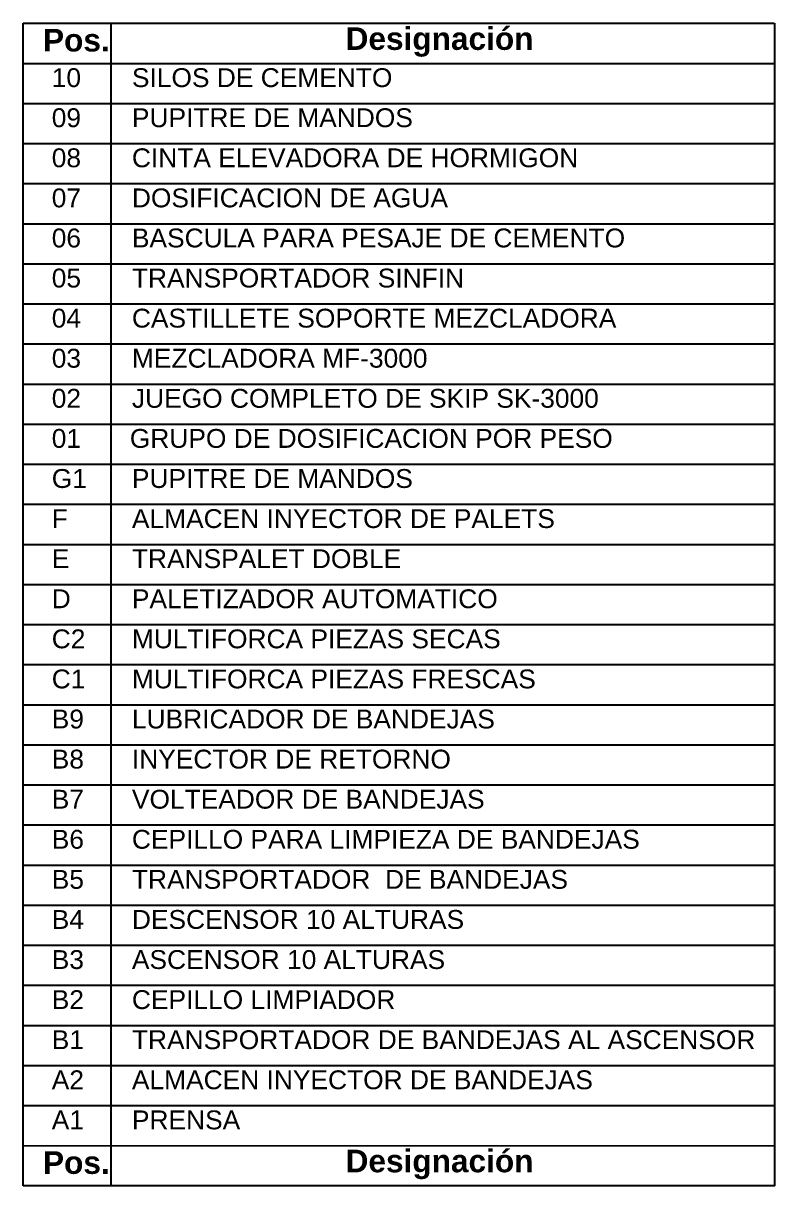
# Model space of a CAD drawing. Extents: x -115306 to 97263, y 46189 to 262006.
# Drawn here: x -69877 to -58629, y 241985 to 259385 of the extents above; entities that cross this region are included whole.
import ezdxf

# ---------------------------------------------------------------- set-up
doc = ezdxf.new("R2010")
doc.units = 0
doc.header["$LTSCALE"] = 508
doc.layers.add('INSTALACION_NUEVA', color=7, linetype='CONTINUOUS')
doc.styles.add('ARIAL', font='arial.ttf')
doc.styles.add('ARIAL-B', font='arialbd.ttf')

msp = doc.modelspace()

# ---------------------------------------------------------------- linework, layer by layer
at = {"layer": 'INSTALACION_NUEVA', "linetype": 'Continuous'}
for p, q in [((-69877.3, 241985.2), (-69877.3, 259385)), ((-68563.3, 242585), (-68563.3, 259385)), ((-58629, 241985.2), (-58629, 259385)), ((-68563.3, 241985.2), (-68563.3, 242586.9)), ((-58629, 241985.2), (-69877.3, 241985.2))]:
    msp.add_line(p, q, dxfattribs=at)
at = {"layer": 'INSTALACION_NUEVA', "color": 4, "linetype": 'Continuous'}
for p, q in [((-69877.3, 259385), (-58635.3, 259385)), ((-69871, 258785), (-58629, 258785)), ((-69871, 258185), (-58629, 258185)), ((-69871, 257585), (-58629, 257585)), ((-69871, 256985), (-58629, 256985)), ((-69871, 256385), (-58629, 256385)), ((-69871, 255785), (-58629, 255785)), ((-69871, 255185), (-58629, 255185)), ((-69871, 254585), (-58629, 254585)), ((-69871, 253985), (-58629, 253985)), ((-69871, 253385), (-58629, 253385)), ((-69871, 252785), (-58629, 252785)), ((-69871, 252185), (-58629, 252185)), ((-69871, 251585), (-58629, 251585)), ((-69871, 250985), (-58629, 250985)), ((-69871, 250385), (-58629, 250385)), ((-69871, 249785), (-58629, 249785)), ((-69871, 249185), (-58629, 249185)), ((-69871, 248585), (-58629, 248585)), ((-69871, 247985), (-58629, 247985)), ((-69871, 247385), (-58629, 247385)), ((-69871, 246785), (-58629, 246785)), ((-69871, 246185), (-58629, 246185)), ((-69871, 245585), (-58629, 245585)), ((-69871, 244985), (-58629, 244985)), ((-69871, 244385), (-58629, 244385)), ((-69871, 243785), (-58629, 243785)), ((-69871, 243185), (-58629, 243185)), ((-69871, 242586.9), (-58629, 242585))]:
    msp.add_line(p, q, dxfattribs=at)

# ---------------------------------------------------------------- texts
at = {"layer": 'INSTALACION_NUEVA', "char_height": 338.64, "width": 951.7, "attachment_point": 1, "style": 'ARIAL-B'}
for insert in [(-69582, 259301.2), (-69582, 242501.4)]:
    msp.add_mtext('Pos.', dxfattribs=dict(at, insert=insert))
at = {"layer": 'INSTALACION_NUEVA', "color": 7, "char_height": 338.64, "width": 2573.2, "attachment_point": 2, "style": 'ARIAL-B'}
for insert in [(-63646.3, 259324.9), (-63646.3, 242525.1)]:
    msp.add_mtext('Designación', dxfattribs=dict(at, insert=insert))
at = {"layer": 'INSTALACION_NUEVA', "attachment_point": 1, "style": 'ARIAL'}
for s, insert, char_height in [('10', (-69450.8, 258712), 282.222), ('SILOS DE CEMENTO', (-68250.8, 258712), 282.2224), ('09', (-69450.8, 258112), 282.222), ('PUPITRE DE MANDOS', (-68250.8, 258112), 282.2224), ('08', (-69450.8, 257512), 282.222), ('CINTA ELEVADORA DE HORMIGON', (-68250.8, 257512), 282.2224), ('07', (-69450.8, 256912), 282.222), ('DOSIFICACION DE AGUA', (-68250.8, 256912), 282.2224), ('06', (-69450.8, 256312), 282.222), ('BASCULA PARA PESAJE DE CEMENTO', (-68250.8, 256312), 282.2224), ('05', (-69450.8, 255712), 282.222), ('TRANSPORTADOR SINFIN', (-68250.8, 255712), 282.2224), ('04', (-69450.8, 255112), 282.222), ('CASTILLETE SOPORTE MEZCLADORA', (-68250.8, 255112), 282.2224), ('03', (-69450.8, 254512), 282.222), ('MEZCLADORA MF-3000', (-68250.8, 254512), 282.2224), ('02', (-69450.8, 253912), 282.222), ('JUEGO COMPLETO DE SKIP SK-3000', (-68250.8, 253912), 282.2224), ('01', (-69450.8, 253312), 282.222), ('GRUPO DE DOSIFICACION POR PESO', (-68282.2, 253312), 282.2224), ('G1', (-69450.8, 252712), 282.222), ('PUPITRE DE MANDOS', (-68250.8, 252712), 282.2224), ('F', (-69450.8, 252112), 282.22), ('ALMACEN INYECTOR DE PALETS', (-68250.8, 252112), 282.2224), ('E', (-69450.8, 251512), 282.22), ('TRANSPALET DOBLE', (-68250.8, 251512), 282.2224), ('D', (-69450.8, 250912), 282.22), ('PALETIZADOR AUTOMATICO', (-68250.8, 250912), 282.2224), ('C2', (-69450.8, 250312), 282.222), ('MULTIFORCA PIEZAS SECAS', (-68250.8, 250312), 282.2224), ('C1', (-69450.8, 249712), 282.222), ('MULTIFORCA PIEZAS FRESCAS', (-68250.8, 249712), 282.2224), ('B9', (-69450.8, 249112), 282.222), ('LUBRICADOR DE BANDEJAS', (-68250.8, 249112), 282.2224), ('B8', (-69450.8, 248512), 282.222), ('INYECTOR DE RETORNO', (-68250.8, 248512), 282.2224), ('B7', (-69450.8, 247912), 282.222), ('VOLTEADOR DE BANDEJAS', (-68250.8, 247912), 282.2224), ('B6', (-69450.8, 247312), 282.222), ('CEPILLO PARA LIMPIEZA DE BANDEJAS', (-68250.8, 247312), 282.2224), ('B5', (-69450.8, 246712), 282.222), ('TRANSPORTADOR  DE BANDEJAS', (-68250.8, 246712), 282.2224), ('B4', (-69450.8, 246112), 282.222), ('DESCENSOR 10 ALTURAS', (-68250.8, 246112), 282.2224), ('B3', (-69450.8, 245512), 282.222), ('ASCENSOR 10 ALTURAS', (-68250.8, 245512), 282.2224), ('B2', (-69450.8, 244912), 282.222), ('CEPILLO LIMPIADOR', (-68250.8, 244912), 282.2224), ('B1', (-69450.8, 244312), 282.222), ('TRANSPORTADOR DE BANDEJAS AL ASCENSOR', (-68250.8, 244312), 282.2224), ('A2', (-69450.8, 243712), 282.222), ('ALMACEN INYECTOR DE BANDEJAS', (-68250.8, 243712), 282.2224), ('A1', (-69450.8, 243112), 282.222), ('PRENSA', (-68250.8, 243112), 282.222)]:
    msp.add_mtext(s, dxfattribs=dict(at, insert=insert, char_height=char_height))

doc.saveas('drawing.dxf')
